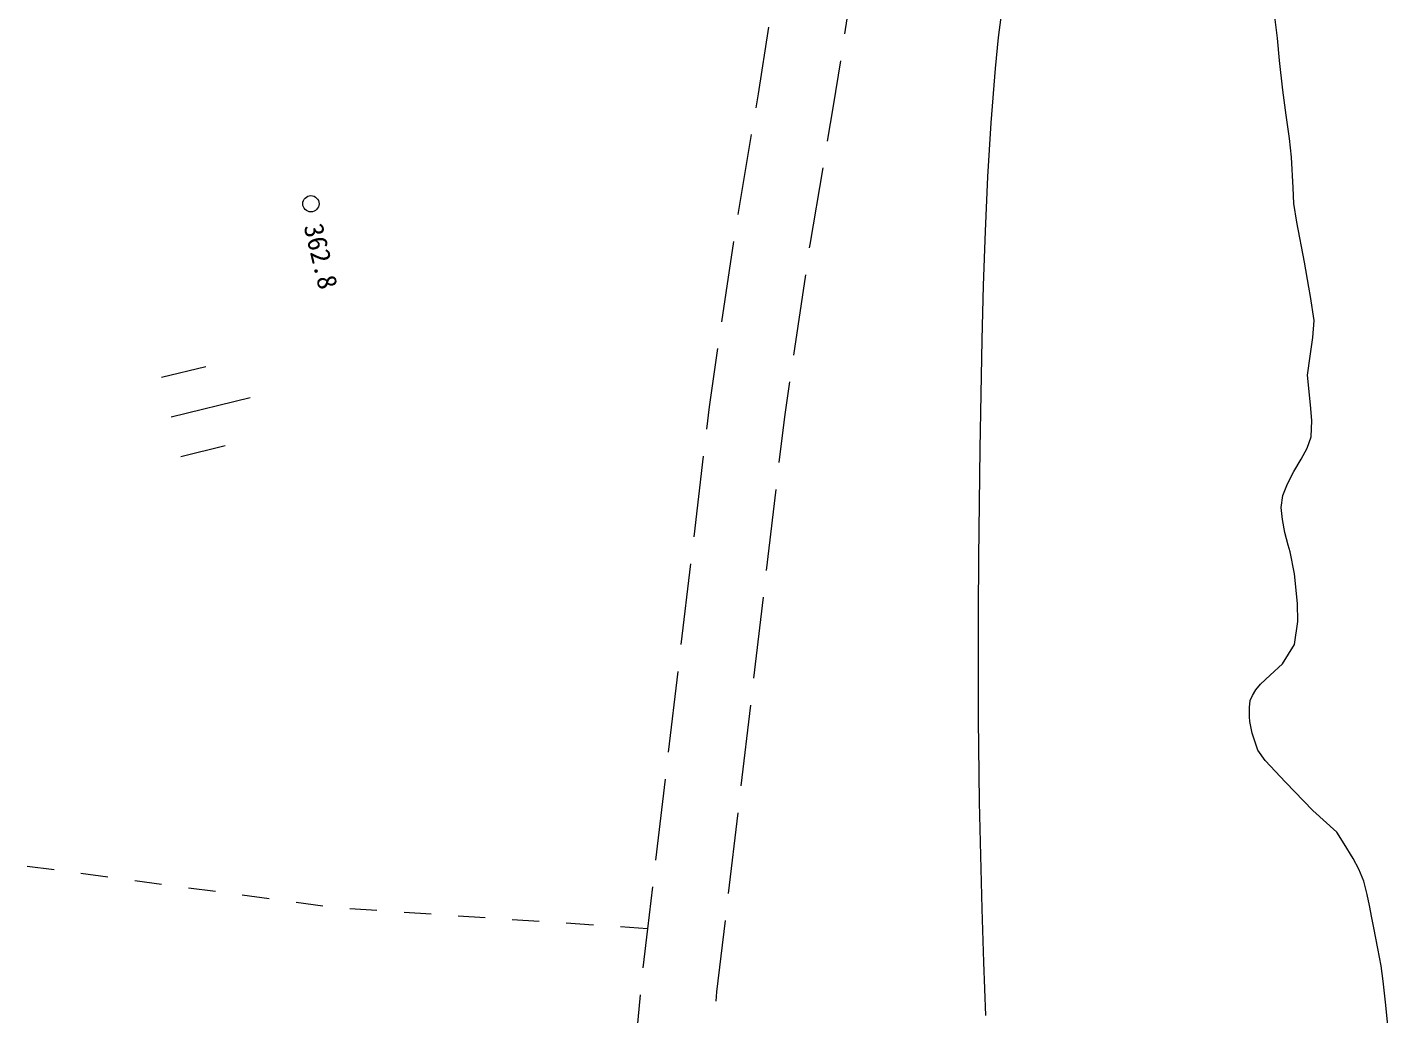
# Model space of a CAD drawing. Header units: millimetres. Extents: x -2078669 to -1085629, y -5987148 to 310365.
# Drawn here: x -1630256 to -1567559, y -5389728 to -5344212 of the extents above; entities that cross this region are included whole.
import ezdxf

# ---------------------------------------------------------------- set-up
doc = ezdxf.new("R2010")
doc.units = ezdxf.units.MM
doc.header["$LTSCALE"] = 500
doc.layers.add('D-BGD', color=7, linetype='Continuous', lineweight=13)
doc.styles.add('MS ゴシック', font='MS Gothic.ttf')

# ---------------------------------------------------------------- blocks, each defined once
blk = doc.blocks.new('河川平面')
at = {"layer": 'D-BGD', "linetype": 'Continuous'}
for p, q in [((1718957, -2706319, 363082), (1718372, -2710023, 363028)), ((1714074, -2714653, 363030), (1713455, -2718350, 363128)), ((1713257, -2719584, 363131), (1712708, -2723289, 362961)), ((1716568, -2721122, 363085), (1716020, -2724828, 362912)), ((1686901, -2725847), (1688941, -2725352)), ((1687343, -2727669), (1690987, -2726783)), ((1687785, -2729492), (1689826, -2728996)), ((1711861, -2729476, 362814), (1711422, -2733201, 362870)), ((1715205, -2731021, 362831), (1714767, -2734745, 362887)), ((1711276, -2734442, 362888), (1710837, -2738166, 362944)), ((1714620, -2735986, 362906), (1714182, -2739710, 362962)), ((1710691, -2739407, 362963), (1710252, -2743130, 363018)), ((1714036, -2740951, 362980), (1713597, -2744675, 363037)), ((1710106, -2744372, 363037), (1709666, -2748096, 363093)), ((1713451, -2745916, 363055), (1713013, -2749640, 363112)), ((1681948, -2748555, 363625), (1680710, -2748389, 363631)), ((1684426, -2748887, 363613), (1683186, -2748721, 363619)), ((1686903, -2749220, 363600), (1685665, -2749053, 363607)), ((1689381, -2749552, 363588), (1688143, -2749385, 363594)), ((1691860, -2749884, 363576), (1690620, -2749718, 363582)), ((1694337, -2750217, 363563), (1693098, -2750051, 363569)), ((1696826, -2750427, 363506), (1695580, -2750343, 363542)), ((1699320, -2750594, 363433), (1698073, -2750511, 363469)), ((1701813, -2750762, 363359), (1700566, -2750678, 363396)), ((1704306, -2750930, 363286), (1703059, -2750845, 363323)), ((1706800, -2751097, 363213), (1705552, -2751013, 363250)), ((1709293, -2751264, 363140), (1708045, -2751181, 363177)), ((1708952, -2754304, 363161), (1708614, -2758035, 363015))]:
    blk.add_line(p, q, dxfattribs=at)
at = {"layer": 'D-BGD', "linetype": 'Continuous', "elevation": 362000}
blk.add_lwpolyline([(1725769, -2707712), (1725455, -2710184), (1725309, -2711623), (1725110, -2714115), (1724965, -2716615), (1724855, -2719113), (1724763, -2721621), (1724699, -2724121), (1724651, -2726632), (1724604, -2729142), (1724570, -2731649), (1724550, -2734152), (1724530, -2736655), (1724529, -2739145), (1724536, -2741641), (1724562, -2744124), (1724576, -2745424), (1724634, -2747891), (1724698, -2750350), (1724775, -2752805), (1724865, -2755256)], dxfattribs=at)
at = {"layer": 'D-BGD', "linetype": 'Continuous', "extrusion": (0.964239, -0.155465, 0.214646), "elevation": 2152735}
blk.add_lwpolyline([(-2402205, -101416), (-2405309, -101461), (-2405955, -101444)], dxfattribs=at)
at = {"layer": 'D-BGD', "linetype": 'Continuous', "extrusion": (0.958092, -0.154802, 0.241032), "elevation": 2153379}
blk.add_lwpolyline([(-2402488, -160762), (-2404600, -160793), (-2406237, -160748)], dxfattribs=at)
at = {"layer": 'D-BGD', "linetype": 'Continuous', "extrusion": (0.9502, -0.152574, 0.271737), "elevation": 2144919}
blk.add_lwpolyline([(-2409568, -228391), (-2413155, -228293), (-2413316, -228300)], dxfattribs=at)
at = {"layer": 'D-BGD', "linetype": 'Continuous', "extrusion": (-0.890748, 0.111409, 0.440632), "elevation": -1669058}
blk.add_lwpolyline([(2490924, 1223527), (2493636, 1223389), (2494670, 1223405)], dxfattribs=at)
at = {"layer": 'D-BGD', "linetype": 'Continuous', "extrusion": (-0.894102, 0.112045, 0.433621), "elevation": -1682235}
blk.add_lwpolyline([(2491555, 1212199), (2493178, 1212116), (2495303, 1212151)], dxfattribs=at)
at = {"layer": 'D-BGD', "linetype": 'Continuous', "extrusion": (-0.420586, 0.063083, 0.905057), "elevation": -563800}
blk.add_lwpolyline([(2465353, 2053613), (2467292, 2053681), (2469100, 2053747)], dxfattribs=at)
at = {"layer": 'D-BGD', "linetype": 'Continuous', "extrusion": (0.884988, -0.097201, 0.455356), "elevation": 1948606}
blk.add_lwpolyline([(-2547433, -588760), (-2550744, -588704), (-2551183, -588723)], dxfattribs=at)
at = {"layer": 'D-BGD', "linetype": 'Continuous'}
blk.add_polyline3d([(1743407, -2755706, 360000), (1743298, -2754652, 360030), (1743198, -2753683, 360060), (1743100, -2752969, 360070), (1742950, -2752168, 360100), (1742767, -2751221, 360160), (1742678, -2750754, 360220), (1742563, -2750192, 360280), (1742462, -2749684, 360340), (1742297, -2749070, 360370), (1742073, -2748515, 360330), (1741811, -2748029, 360260), (1741393, -2747351, 360240), (1741057, -2746812, 360240), (1739951, -2745807, 360270), (1738691, -2744506, 360080), (1737750, -2743515, 360080), (1737424, -2743039, 360070), (1737152, -2742249, 360070), (1737044, -2741714, 360070), (1737038, -2741503, 360080), (1737032, -2741072, 360090), (1737060, -2740743, 360100), (1737167, -2740516, 360110), (1737322, -2740247, 360120), (1737538, -2739991, 360120), (1737992, -2739583, 360130), (1738560, -2739056, 360070), (1739109, -2738160, 360030), (1739265, -2737108, 360030), (1739251, -2736269, 360030), (1739110, -2734908, 360050), (1738901, -2733888, 360060), (1738811, -2733583, 360060), (1738670, -2733006, 360070), (1738552, -2732408, 360060), (1738495, -2731844, 360060), (1738576, -2731302, 360060), (1738778, -2730750, 360060), (1739080, -2730185, 360060), (1739413, -2729626, 360060), (1739693, -2729119, 360060), (1739872, -2728587, 360060), (1739906, -2727845, 360040), (1739841, -2727116, 360030), (1739714, -2725751, 360010), (1739823, -2724879, 359990), (1739949, -2724018, 359990), (1740013, -2723224, 360000), (1739849, -2722126, 360010), (1739762, -2721695, 360030), (1739569, -2720546, 360050), (1739215, -2718693, 360100), (1739081, -2717843, 360120), (1739051, -2717112, 360100), (1738963, -2715700, 360100), (1738879, -2714844, 360120), (1738726, -2713764, 360130), (1738564, -2712621, 360120), (1738420, -2711247, 360110), (1738319, -2710220, 360110), (1738170, -2708992, 360100)], dxfattribs=at)
blk.add_circle((1693782, -2717850, 362810), 375, dxfattribs=at)
at = {"layer": 'D-BGD', "linetype": 'Continuous', "style": 'MS ゴシック'}
blk.add_text('362.8', height=900, rotation=283.66942, dxfattribs=at).set_placement((1693445, -2718888))

msp = doc.modelspace()

# ---------------------------------------------------------------- block references
at = {"layer": 'D-BGD'}
msp.add_blockref('河川平面', (-3310965.8, -2634499.8), dxfattribs=at)

doc.saveas('drawing.dxf')
